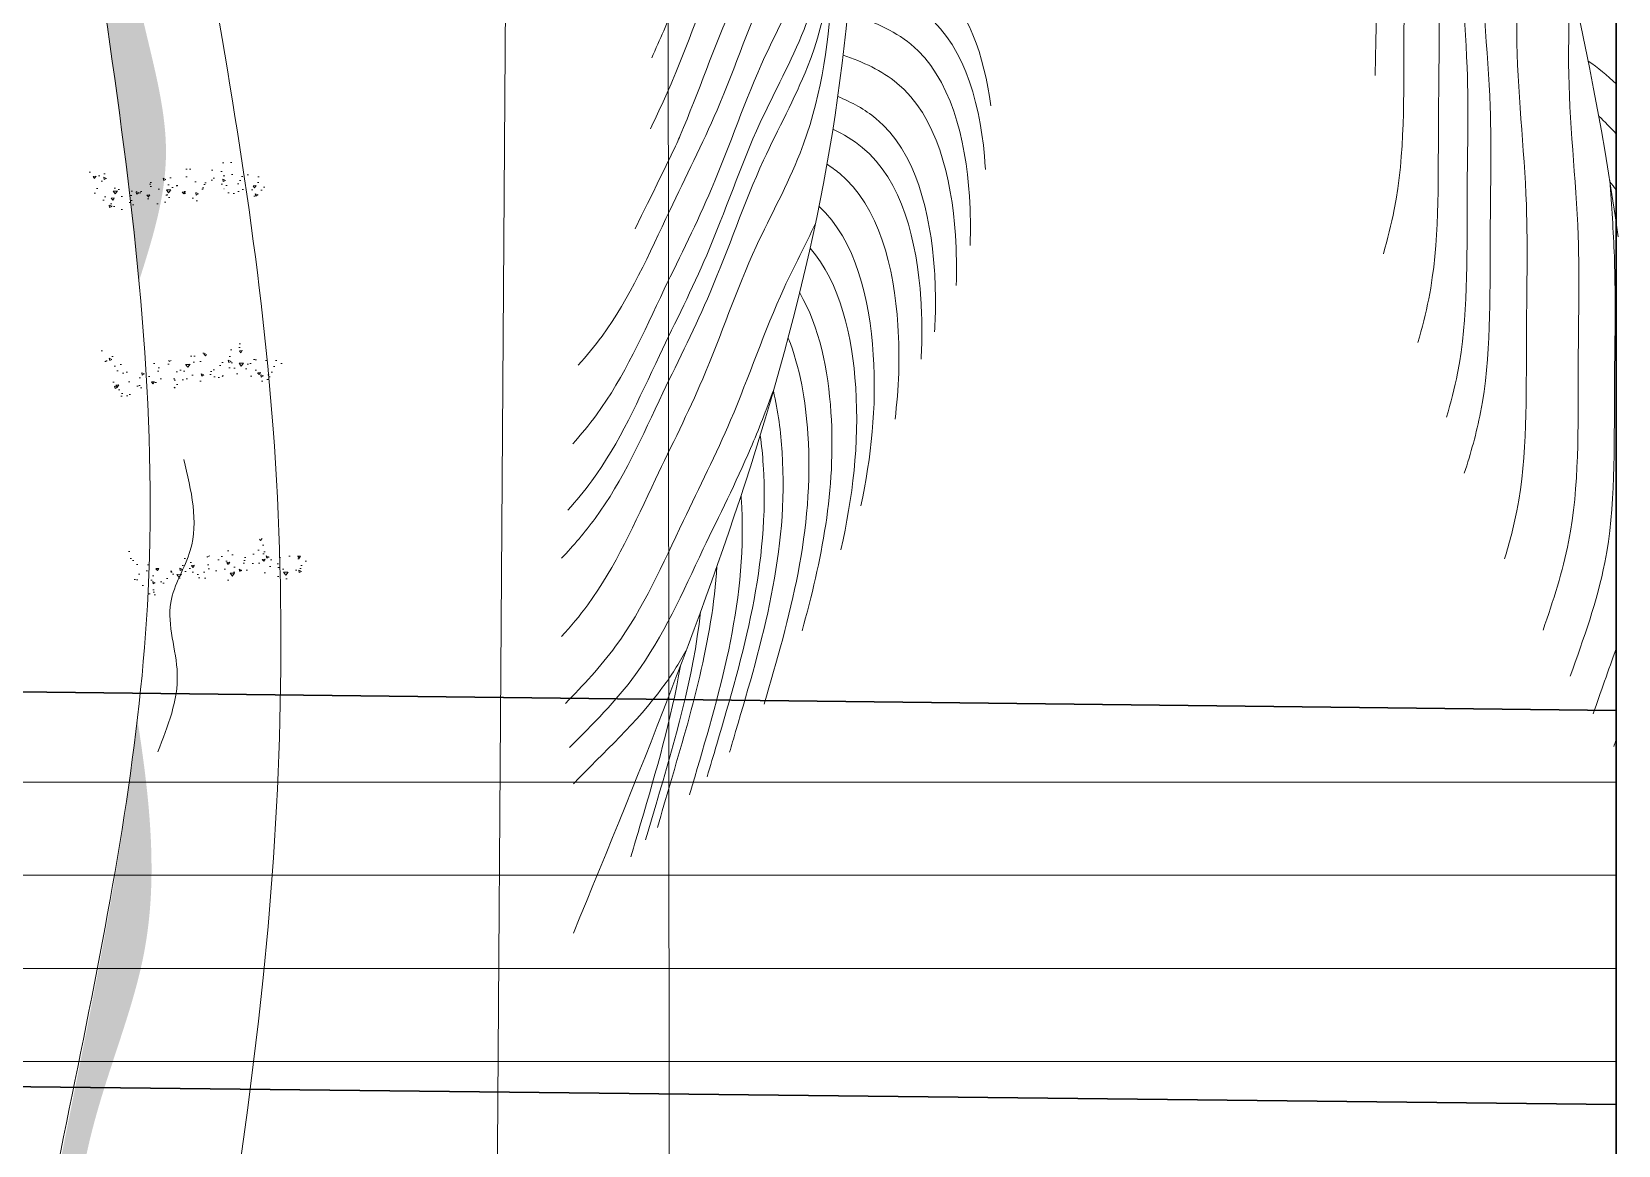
# Model space of a CAD drawing. Header units: inches. Extents: x 17.6 to 55, y 11.8 to 85.9.
# Drawn here: x 21.694 to 22.899, y 71.59 to 72.435 of the extents above; entities that cross this region are included whole.
import ezdxf

# ---------------------------------------------------------------- set-up
doc = ezdxf.new("R2010")
doc.units = ezdxf.units.IN
doc.header["$MEASUREMENT"] = 0
doc.layers.add('HATCH F 1 100', color=7, linetype='Continuous', lineweight=0, true_color=0xc9c9c9)
doc.layers.add('TREE G 1 100', color=7, linetype='Continuous', lineweight=9, true_color=0xbed3d5, transparency=0.6)
doc.layers.add('WALL 1 100', color=250, linetype='Continuous', lineweight=30)
pattern_1 = [(5, (0, 0), (0.0138842124, -0.01654656), [0.00225, -0.02475]), (310, (0, 0), (0.0130130445, 0.018899765), [0.0018, -0.0198]), (55.451444, (0.001157, -0.001379), (0.0268972566, 0.002353205), [0.001912206, -0.0210342634]), (1.1842, (0.004243, 0.004243), (0.019128413, -0.026150802), [0.003375, -0.037125]), (51.635635, (0.005837, 0.002063), (0.04049135, 0.000837002), [0.00286831, -0.031551413]), (306.184164, (0.004243, 0.004243), (0.04049135, 0.000837002), [0.0027, -0.0297]), (336, (0.005303, 0.00106), (0.0041214743, -0.021203147), [0.00225, -0.02475]), (281, (0.005303, 0.00106), (0.020544253, 0.010221258), [0.0018, -0.0198]), (26.451445, (0.005647, -0.000706), (0.024665727, -0.010981889), [0.001912206, -0.0210342634]), (352.5, (0, 0), (0.0073196945, 0.00680379556), [0, -0.01956, 0, -0.0201, 0, -0.019875]), (322.5, (0, 0), (0.0139472835, 0.0027861883), [0, -0.01146, 0, -0.01911, 0, -0.007575]), (282.5, (-0.0047305, 0.0047305), (0.01084562285, -0.011802545), [0, -0.0075, 0, -0.0234, 0, -0.03105]), (272.5, (-0.006852, 0.006852), (0.0144947942, -0.0102476995), [0, -0.00975, 0, -0.01554, 0, -0.02205])]

msp = doc.modelspace()

# ---------------------------------------------------------------- hatches: boundary and pattern name
at = {"layer": 'HATCH F 1 100'}
h = msp.add_hatch(dxfattribs=at)
h.set_pattern_fill('JIS_WOOD', color=256, scale=0.1, angle=135, style=0)
h.set_pattern_definition([(180, (-1420.72358, -753.398604), (-7e-18, -0.070710678), [])])
h.paths.add_polyline_path([(21.4888, 71.9366), (22.897, 71.92), (22.897, 71.621), (21.4888, 71.6366)])
at = {"layer": 'TREE G 1 100'}
h = msp.add_hatch(dxfattribs=at)
h.set_pattern_fill('AR-CONC', color=256, scale=0.003, angle=-45, style=0)
h.set_pattern_definition(pattern_1)
edge = h.paths.add_edge_path()
edge.add_spline(control_points=[(21.7753, 72.245), (21.7856, 72.2773), (21.8057, 72.341), (21.7775, 72.4432), (21.7551, 72.5638), (21.7324, 72.6947), (21.7389, 72.8354), (21.7123, 72.9164), (21.6968, 72.9576)], knot_values=[0.055378, 0.055378, 0.055378, 0.055378, 0.201829, 0.345375, 0.505821, 0.743896, 0.924987, 1.115999, 1.115999, 1.115999, 1.115999], degree=3, periodic=0)
edge.add_spline(control_points=[(21.6968, 72.9576), (21.6973, 72.9197), (21.7054, 72.6815), (21.7567, 72.4439), (21.7753, 72.245)], knot_values=[0.376387, 0.376387, 0.376387, 0.376387, 0.542805, 1.420897, 1.420897, 1.420897, 1.420897], degree=3, periodic=0)
h = msp.add_hatch(dxfattribs=at)
h.set_pattern_fill('AR-CONC', color=256, scale=0.003, angle=-45, style=0)
h.set_pattern_definition(pattern_1)
edge = h.paths.add_edge_path()
edge.add_spline(control_points=[(21.8752, 72.3128), (21.8749, 72.3194), (21.8745, 72.3259), (21.8742, 72.3324)], knot_values=[3.219772, 3.219772, 3.219772, 3.219772, 3.248424, 3.248424, 3.248424, 3.248424], degree=3, periodic=0)
edge.add_spline(control_points=[(21.8742, 72.3324), (21.8663, 72.33), (21.8535, 72.3246), (21.8403, 72.3453), (21.8329, 72.3297), (21.82, 72.3257), (21.81, 72.3384), (21.803, 72.3251), (21.7905, 72.3254), (21.7753, 72.3281), (21.7579, 72.3086), (21.7496, 72.3339), (21.7413, 72.3343), (21.7375, 72.3328)], knot_values=[0.030753, 0.030753, 0.030753, 0.030753, 0.064386, 0.084893, 0.102291, 0.119205, 0.137549, 0.149143, 0.170062, 0.186473, 0.217713, 0.243965, 0.262776, 0.262776, 0.262776, 0.262776], degree=3, periodic=0)
edge.add_spline(control_points=[(21.7375, 72.3328), (21.7379, 72.326), (21.7383, 72.3192), (21.7387, 72.3125)], knot_values=[3.344046, 3.344046, 3.344046, 3.344046, 3.374024, 3.374024, 3.374024, 3.374024], degree=3, periodic=0)
edge.add_spline(control_points=[(21.7387, 72.3125), (21.7401, 72.3122), (21.7459, 72.3093), (21.753, 72.2875), (21.7704, 72.307), (21.7856, 72.3043), (21.7981, 72.3039), (21.8051, 72.3173), (21.8152, 72.3046), (21.828, 72.3086), (21.8354, 72.3242), (21.8502, 72.301), (21.8655, 72.3111), (21.8752, 72.3128)], knot_values=[0.041345, 0.041345, 0.041345, 0.041345, 0.049564, 0.075816, 0.107056, 0.123467, 0.144385, 0.15598, 0.174324, 0.191238, 0.208636, 0.229143, 0.271189, 0.271189, 0.271189, 0.271189], degree=3, periodic=0)
h = msp.add_hatch(dxfattribs=at)
h.set_pattern_fill('AR-CONC', color=256, scale=0.003, angle=-45, style=0)
h.set_pattern_definition(pattern_1)
edge = h.paths.add_edge_path()
edge.add_spline(control_points=[(21.8846, 72.1729), (21.8842, 72.1795), (21.8839, 72.186), (21.8835, 72.1925)], knot_values=[3.219772, 3.219772, 3.219772, 3.219772, 3.248424, 3.248424, 3.248424, 3.248424], degree=3, periodic=0)
edge.add_spline(control_points=[(21.8835, 72.1925), (21.8756, 72.1901), (21.8629, 72.1847), (21.8496, 72.2054), (21.8422, 72.1898), (21.8294, 72.1858), (21.8193, 72.1985), (21.8123, 72.1852), (21.7998, 72.1855), (21.7847, 72.1882), (21.7672, 72.1687), (21.7589, 72.194), (21.7507, 72.1944), (21.7468, 72.1929)], knot_values=[0.030753, 0.030753, 0.030753, 0.030753, 0.064386, 0.084893, 0.102291, 0.119205, 0.137549, 0.149143, 0.170062, 0.186473, 0.217713, 0.243965, 0.262776, 0.262776, 0.262776, 0.262776], degree=3, periodic=0)
edge.add_spline(control_points=[(21.7468, 72.1929), (21.7472, 72.1861), (21.7476, 72.1794), (21.748, 72.1726)], knot_values=[3.344046, 3.344046, 3.344046, 3.344046, 3.374024, 3.374024, 3.374024, 3.374024], degree=3, periodic=0)
edge.add_spline(control_points=[(21.748, 72.1726), (21.7495, 72.1723), (21.7552, 72.1694), (21.7623, 72.1476), (21.7798, 72.1671), (21.795, 72.1644), (21.8075, 72.1641), (21.8144, 72.1774), (21.8245, 72.1647), (21.8373, 72.1687), (21.8448, 72.1843), (21.8596, 72.1612), (21.8748, 72.1712), (21.8846, 72.1729)], knot_values=[0.041345, 0.041345, 0.041345, 0.041345, 0.049564, 0.075816, 0.107056, 0.123467, 0.144385, 0.15598, 0.174324, 0.191238, 0.208636, 0.229143, 0.271189, 0.271189, 0.271189, 0.271189], degree=3, periodic=0)
h = msp.add_hatch(dxfattribs=at)
h.set_pattern_fill('AR-CONC', color=256, scale=0.003, angle=-45, style=0)
h.set_pattern_definition(pattern_1)
edge = h.paths.add_edge_path()
edge.add_spline(control_points=[(21.9032, 72.0237), (21.9029, 72.0302), (21.9025, 72.0368), (21.9022, 72.0433)], knot_values=[3.219772, 3.219772, 3.219772, 3.219772, 3.248424, 3.248424, 3.248424, 3.248424], degree=3, periodic=0)
edge.add_spline(control_points=[(21.9022, 72.0433), (21.8943, 72.0409), (21.8815, 72.0355), (21.8683, 72.0562), (21.8609, 72.0406), (21.848, 72.0366), (21.838, 72.0493), (21.831, 72.0359), (21.8185, 72.0363), (21.8033, 72.039), (21.7859, 72.0195), (21.7776, 72.0448), (21.7693, 72.0451), (21.7655, 72.0437)], knot_values=[0.030753, 0.030753, 0.030753, 0.030753, 0.064386, 0.084893, 0.102291, 0.119205, 0.137549, 0.149143, 0.170062, 0.186473, 0.217713, 0.243965, 0.262776, 0.262776, 0.262776, 0.262776], degree=3, periodic=0)
edge.add_spline(control_points=[(21.7655, 72.0437), (21.7659, 72.0369), (21.7663, 72.0301), (21.7667, 72.0233)], knot_values=[3.344046, 3.344046, 3.344046, 3.344046, 3.374024, 3.374024, 3.374024, 3.374024], degree=3, periodic=0)
edge.add_spline(control_points=[(21.7667, 72.0233), (21.7682, 72.0231), (21.7739, 72.0202), (21.781, 71.9984), (21.7984, 72.0179), (21.8136, 72.0152), (21.8261, 72.0148), (21.8331, 72.0282), (21.8432, 72.0155), (21.856, 72.0195), (21.8634, 72.0351), (21.8782, 72.0119), (21.8935, 72.022), (21.9032, 72.0237)], knot_values=[0.041345, 0.041345, 0.041345, 0.041345, 0.049564, 0.075816, 0.107056, 0.123467, 0.144385, 0.15598, 0.174324, 0.191238, 0.208636, 0.229143, 0.271189, 0.271189, 0.271189, 0.271189], degree=3, periodic=0)
h = msp.add_hatch(dxfattribs=at)
h.set_pattern_fill('AR-CONC', color=256, scale=0.003, angle=-45, style=0)
h.set_pattern_definition(pattern_1)
edge = h.paths.add_edge_path()
edge.add_spline(control_points=[(21.8211, 71.3723), (21.8126, 71.3777), (21.779, 71.399), (21.7209, 71.4446), (21.7272, 71.5956), (21.7956, 71.7421), (21.7839, 71.8526), (21.7746, 71.9123)], knot_values=[1.600263, 1.600263, 1.600263, 1.600263, 1.633505, 1.728269, 1.956931, 2.186009, 2.445196, 2.445196, 2.445196, 2.445196], degree=3, periodic=0)
edge.add_spline(control_points=[(21.7746, 71.9123), (21.7526, 71.7183), (21.6664, 71.417), (21.6575, 71.1139), (21.661, 71.005)], knot_values=[1.911554, 1.911554, 1.911554, 1.911554, 2.772216, 3.253201, 3.253201, 3.253201, 3.253201], degree=3, periodic=0)
edge.add_spline(control_points=[(21.661, 71.005), (21.6649, 71.0108), (21.6965, 71.0593), (21.7128, 71.1497), (21.6895, 71.2737), (21.7484, 71.3364), (21.8026, 71.3374), (21.8164, 71.3372)], knot_values=[2.609062, 2.609062, 2.609062, 2.609062, 2.636603, 2.838848, 3.019942, 3.142875, 3.190033, 3.190033, 3.190033, 3.190033], degree=3, periodic=0)
edge.add_spline(control_points=[(21.8164, 71.3372), (21.8179, 71.3489), (21.8195, 71.3606), (21.8211, 71.3723)], knot_values=[2.589728, 2.589728, 2.589728, 2.589728, 2.641536, 2.641536, 2.641536, 2.641536], degree=3, periodic=0)

# ---------------------------------------------------------------- linework, layer by layer
for points in [[(22.0153, 76.1585), (22.0618, 73.5809), (22.0432, 70.9355), (21.9741, 69.4524)], [(22.1148, 76.1649), (22.175, 75.2464), (22.18, 69.4526)]]:
    msp.add_lwpolyline(points, dxfattribs=at)
for points in [[(20.224, 72.1726), (20.4058, 73.1656), (20.9997, 73.7226), (21.5935, 73.5289), (21.7511, 73.1051), (21.7511, 73.0445)], [(21.701, 73.2152), (21.701, 72.8438), (21.7826, 72.0104), (21.6738, 71.331), (21.7951, 69.9959), (21.811, 69.4531)], [(21.7713, 73.1341), (21.7789, 72.8159), (21.8244, 72.5128), (21.8775, 72.1339), (21.8699, 71.7172), (21.8016, 71.1916), (21.7949, 70.9316), (21.8935, 70.28), (21.9618, 69.5601), (21.9618, 69.4086)], [(21.7899, 71.8888), (21.8047, 71.948), (21.7998, 72.0022), (21.8146, 72.0417), (21.8096, 72.1107)]]:
    msp.add_spline(points, degree=3, dxfattribs=at)
for points, knots in [([(20.5389, 71.7937), (20.5557, 72.1302), (20.586, 72.7382), (21.1466, 73.4141), (21.5966, 73.3471), (21.7239, 73.2858)], [0, 0, 0, 0, 1.475291, 2.665233, 3.253618, 3.253618, 3.253618, 3.253618]), ([(22.8986, 72.2797), (22.8741, 72.4516), (22.7678, 72.8863), (22.3301, 73.4141), (21.8801, 73.3471), (21.7529, 73.2858)], [0.712961, 0.712961, 0.712961, 0.712961, 1.475291, 2.665233, 3.253618, 3.253618, 3.253618, 3.253618]), ([(21.3713, 71.751), (21.2653, 72.0091), (21.0739, 72.4754), (21.2558, 73.1795), (21.6166, 73.2878), (21.7336, 73.2867)], [0, 0, 0, 0, 1.475291, 2.665233, 3.253618, 3.253618, 3.253618, 3.253618]), ([(22.1054, 71.751), (22.2114, 72.0091), (22.4029, 72.4754), (22.2209, 73.1795), (21.8601, 73.2878), (21.7431, 73.2867)], [0, 0, 0, 0, 1.475291, 2.665233, 3.253618, 3.253618, 3.253618, 3.253618]), ([(22.5526, 73.1028), (22.5705, 73.0743), (22.6213, 72.9842), (22.7008, 72.8428), (22.7869, 72.6862), (22.8273, 72.5479), (22.8181, 72.4225), (22.8314, 72.3138), (22.8277, 72.1931), (22.8303, 72.1013), (22.816, 72.0473), (22.8123, 72.0352)], [1.112895, 1.112895, 1.112895, 1.112895, 1.260161, 1.564222, 1.825234, 2.043969, 2.181895, 2.373165, 2.5217, 2.71297, 2.768536, 2.768536, 2.768536, 2.768536]), ([(22.5814, 73.0456), (22.5848, 73.0394), (22.6172, 72.9812), (22.6733, 72.8792), (22.7137, 72.7409), (22.7045, 72.6154), (22.7148, 72.5316), (22.7157, 72.4791), (22.7141, 72.4023)], [1.5331132, 1.5331132, 1.5331132, 1.5331132, 1.5642222, 1.8252336, 2.0439688, 2.1818949, 2.3731649, 2.4127051, 2.4127051, 2.4127051, 2.4127051]), ([(22.6043, 73.0401), (22.6289, 72.9963), (22.6825, 72.9007), (22.7594, 72.7608), (22.7998, 72.6225), (22.7906, 72.4971), (22.8039, 72.3884), (22.8002, 72.2677), (22.8028, 72.1725), (22.7867, 72.1155), (22.7817, 72.1002)], [1.343994, 1.343994, 1.343994, 1.343994, 1.564222, 1.825234, 2.043969, 2.181895, 2.373165, 2.5217, 2.71297, 2.783294, 2.783294, 2.783294, 2.783294]), ([(22.6443, 72.9847), (22.6712, 72.9362), (22.7212, 72.8433), (22.7605, 72.7089), (22.7513, 72.5835), (22.7646, 72.4748), (22.7609, 72.354), (22.7634, 72.2634), (22.7497, 72.2104), (22.7464, 72.1994)], [1.58147, 1.58147, 1.58147, 1.58147, 1.825234, 2.043969, 2.181895, 2.373165, 2.5217, 2.71297, 2.763685, 2.763685, 2.763685, 2.763685]), ([(22.6661, 72.9281), (22.693, 72.8795), (22.7431, 72.7867), (22.7823, 72.6523), (22.7731, 72.5268), (22.7864, 72.4181), (22.7827, 72.2974), (22.7852, 72.2068), (22.7715, 72.1538), (22.7682, 72.1427)], [1.58147, 1.58147, 1.58147, 1.58147, 1.825234, 2.043969, 2.181895, 2.373165, 2.5217, 2.71297, 2.763685, 2.763685, 2.763685, 2.763685]), ([(22.6841, 72.9225), (22.6869, 72.916), (22.709, 72.8632), (22.7344, 72.7765), (22.7251, 72.651), (22.7385, 72.5424), (22.7347, 72.4216), (22.7372, 72.331), (22.7235, 72.278), (22.7203, 72.2669)], [1.7943478, 1.7943478, 1.7943478, 1.7943478, 1.8252336, 2.0439688, 2.1818949, 2.3731649, 2.5217002, 2.7129703, 2.7636851, 2.7636851, 2.7636851, 2.7636851]), ([(22.267, 72.8944), (22.2674, 72.8886), (22.2711, 72.8336), (22.2772, 72.7373), (22.2588, 72.6194), (22.2076, 72.5287), (22.1858, 72.4622), (22.168, 72.4225), (22.1649, 72.4157)], [1.5331132, 1.5331132, 1.5331132, 1.5331132, 1.5642222, 1.8252336, 2.0439688, 2.1818949, 2.3731649, 2.4127051, 2.4127051, 2.4127051, 2.4127051]), ([(22.2713, 72.8893), (22.2725, 72.8725), (22.277, 72.8066), (22.2838, 72.6994), (22.2654, 72.5816), (22.2142, 72.4908), (22.1905, 72.4186), (22.1697, 72.3738), (22.1639, 72.3617)], [1.475147, 1.475147, 1.475147, 1.475147, 1.5642222, 1.8252336, 2.0439688, 2.1818949, 2.3731649, 2.4443488, 2.4443488, 2.4443488, 2.4443488]), ([(22.278, 72.8678), (22.2814, 72.8401), (22.2877, 72.7547), (22.2975, 72.6208), (22.3068, 72.473), (22.2884, 72.3552), (22.2373, 72.2644), (22.2089, 72.1783), (22.1636, 72.0891), (22.1332, 72.0194), (22.1035, 71.984), (22.0964, 71.9763)], [1.112895, 1.112895, 1.112895, 1.112895, 1.260161, 1.564222, 1.825234, 2.043969, 2.181895, 2.373165, 2.5217, 2.71297, 2.768536, 2.768536, 2.768536, 2.768536]), ([(22.2794, 72.8148), (22.2798, 72.8089), (22.2836, 72.7539), (22.2897, 72.6577), (22.2712, 72.5398), (22.2201, 72.449), (22.1983, 72.3825), (22.1805, 72.3429), (22.1522, 72.2859)], [1.5331132, 1.5331132, 1.5331132, 1.5331132, 1.5642222, 1.8252336, 2.0439688, 2.1818949, 2.3731649, 2.4127051, 2.4127051, 2.4127051, 2.4127051]), ([(22.2946, 72.8026), (22.2977, 72.7611), (22.3041, 72.6706), (22.3125, 72.5386), (22.294, 72.4208), (22.2429, 72.33), (22.2146, 72.2439), (22.1692, 72.1547), (22.1377, 72.0824), (22.1055, 72.0454), (22.0965, 72.0357)], [1.343994, 1.343994, 1.343994, 1.343994, 1.564222, 1.825234, 2.043969, 2.181895, 2.373165, 2.5217, 2.71297, 2.783294, 2.783294, 2.783294, 2.783294]), ([(22.3051, 72.747), (22.3081, 72.7011), (22.313, 72.6139), (22.295, 72.4993), (22.2439, 72.4086), (22.2156, 72.3225), (22.1702, 72.2333), (22.1402, 72.1645), (22.1113, 72.1296), (22.1049, 72.1225)], [1.58147, 1.58147, 1.58147, 1.58147, 1.825234, 2.043969, 2.181895, 2.373165, 2.5217, 2.71297, 2.763685, 2.763685, 2.763685, 2.763685]), ([(22.3015, 72.6969), (22.3045, 72.651), (22.3093, 72.5638), (22.2914, 72.4492), (22.2403, 72.3584), (22.212, 72.2723), (22.1666, 72.1831), (22.1366, 72.1143), (22.1077, 72.0794), (22.1013, 72.0723)], [1.58147, 1.58147, 1.58147, 1.58147, 1.825234, 2.043969, 2.181895, 2.373165, 2.5217, 2.71297, 2.763685, 2.763685, 2.763685, 2.763685]), ([(22.313, 72.6863), (22.3128, 72.6805), (22.3108, 72.6332), (22.2992, 72.5592), (22.2481, 72.4684), (22.2198, 72.3823), (22.1744, 72.2931), (22.1444, 72.2243), (22.1155, 72.1894), (22.1091, 72.1823)], [1.7943478, 1.7943478, 1.7943478, 1.7943478, 1.8252336, 2.0439688, 2.1818949, 2.3731649, 2.5217002, 2.7129703, 2.7636851, 2.7636851, 2.7636851, 2.7636851]), ([(22.4222, 72.3793), (22.4173, 72.4167), (22.3973, 72.4783), (22.3387, 72.4964), (22.3151, 72.5037)], [0.5121811, 0.5121811, 0.5121811, 0.5121811, 0.6974127, 0.822224, 0.822224, 0.822224, 0.822224]), ([(22.4182, 72.3309), (22.4182, 72.3315), (22.4154, 72.3758), (22.3981, 72.4472), (22.337, 72.4683), (22.3157, 72.475)], [0.4761497, 0.4761497, 0.4761497, 0.4761497, 0.4791617, 0.6974127, 0.8106512, 0.8106512, 0.8106512, 0.8106512]), ([(22.8617, 72.477), (22.8618, 72.4551), (22.8586, 72.3894), (22.8707, 72.2903), (22.867, 72.1695), (22.8699, 72.0669), (22.8493, 72.0034), (22.8415, 71.9812)], [2.0859384, 2.0859384, 2.0859384, 2.0859384, 2.1818949, 2.3731649, 2.5217002, 2.7129703, 2.8154369, 2.8154369, 2.8154369, 2.8154369]), ([(22.4066, 72.2732), (22.407, 72.2855), (22.4064, 72.3408), (22.387, 72.4212), (22.3314, 72.4438), (22.3136, 72.4496)], [0.4160856, 0.4160856, 0.4160856, 0.4160856, 0.4791617, 0.6974127, 0.7929618, 0.7929618, 0.7929618, 0.7929618]), ([(22.396, 72.2427), (22.3964, 72.2553), (22.3959, 72.3109), (22.3771, 72.389), (22.3253, 72.4124), (22.3102, 72.4177)], [0.4142038, 0.4142038, 0.4142038, 0.4142038, 0.4791617, 0.6974127, 0.7799823, 0.7799823, 0.7799823, 0.7799823]), ([(22.3796, 72.2075), (22.3805, 72.2227), (22.3807, 72.281), (22.3623, 72.3574), (22.3168, 72.3818), (22.3061, 72.3863)], [0.3997982, 0.3997982, 0.3997982, 0.3997982, 0.4791617, 0.6974127, 0.7579925, 0.7579925, 0.7579925, 0.7579925]), ([(22.3694, 72.1868), (22.3702, 72.2016), (22.3703, 72.2595), (22.3526, 72.3328), (22.3105, 72.3576), (22.3024, 72.3614)], [0.4019328, 0.4019328, 0.4019328, 0.4019328, 0.4791617, 0.6974127, 0.7453388, 0.7453388, 0.7453388, 0.7453388]), ([(22.3496, 72.1412), (22.3524, 72.1643), (22.3552, 72.2301), (22.3366, 72.3075), (22.3012, 72.3327), (22.2979, 72.3348)], [0.3565673, 0.3565673, 0.3565673, 0.3565673, 0.4791617, 0.6974127, 0.7188521, 0.7188521, 0.7188521, 0.7188521]), ([(22.8921, 72.3227), (22.8935, 72.3034), (22.8975, 72.2503), (22.8945, 72.1538), (22.8976, 72.0442), (22.8723, 71.9747), (22.8621, 71.9461)], [2.288457, 2.288457, 2.288457, 2.288457, 2.3731649, 2.5217002, 2.7129703, 2.8454142, 2.8454142, 2.8454142, 2.8454142]), ([(22.3237, 72.0754), (22.3314, 72.1123), (22.3403, 72.1897), (22.3198, 72.2772), (22.2918, 72.3029)], [0.2786719, 0.2786719, 0.2786719, 0.2786719, 0.4791617, 0.6896044, 0.6896044, 0.6896044, 0.6896044]), ([(22.2892, 72.2899), (22.2815, 72.2735), (22.2559, 72.2253), (22.2301, 72.1468), (22.1847, 72.0576), (22.1507, 71.9797), (22.1129, 71.9393), (22.0993, 71.9255)], [2.0859384, 2.0859384, 2.0859384, 2.0859384, 2.1818949, 2.3731649, 2.5217002, 2.7129703, 2.8154369, 2.8154369, 2.8154369, 2.8154369]), ([(22.3085, 72.0422), (22.3173, 72.0816), (22.3273, 72.1583), (22.3081, 72.2449), (22.2851, 72.2712)], [0.2633948, 0.2633948, 0.2633948, 0.2633948, 0.4791617, 0.6720635, 0.6720635, 0.6720635, 0.6720635]), ([(22.279, 71.9806), (22.2937, 72.0337), (22.3109, 72.1166), (22.2923, 72.2117), (22.2772, 72.2371)], [0.1853425, 0.1853425, 0.1853425, 0.1853425, 0.4791617, 0.6383319, 0.6383319, 0.6383319, 0.6383319]), ([(22.2502, 71.9249), (22.2697, 71.9911), (22.2946, 72.0787), (22.2775, 72.1807), (22.2685, 72.2029)], [0.112686, 0.112686, 0.112686, 0.112686, 0.4791617, 0.6032975, 0.6032975, 0.6032975, 0.6032975]), ([(22.2575, 72.1635), (22.2518, 72.1486), (22.2361, 72.1074), (22.1998, 72.0361), (22.1635, 71.9529), (22.1201, 71.9097), (22.1024, 71.8919)], [2.288457, 2.288457, 2.288457, 2.288457, 2.3731649, 2.5217002, 2.7129703, 2.8454142, 2.8454142, 2.8454142, 2.8454142]), ([(22.224, 71.8885), (22.2255, 71.8937), (22.2472, 71.9676), (22.273, 72.0539), (22.2608, 72.1474), (22.2572, 72.1625)], [0.0708052, 0.0708052, 0.0708052, 0.0708052, 0.0996259, 0.4791617, 0.5560638, 0.5560638, 0.5560638, 0.5560638]), ([(22.2069, 71.8697), (22.2094, 71.878), (22.2319, 71.955), (22.2565, 72.0372), (22.2483, 72.1216), (22.2473, 72.129)], [0.0540194, 0.0540194, 0.0540194, 0.0540194, 0.0996259, 0.4791617, 0.5161661, 0.5161661, 0.5161661, 0.5161661]), ([(22.1936, 71.8561), (22.1949, 71.8606), (22.2164, 71.9337), (22.238, 72.0061), (22.2328, 72.0828), (22.2328, 72.0834)], [0.0748187, 0.0748187, 0.0748187, 0.0748187, 0.0996259, 0.4791617, 0.4819867, 0.4819867, 0.4819867, 0.4819867]), ([(22.1692, 71.8313), (22.1725, 71.8426), (22.1916, 71.908), (22.2108, 71.9724), (22.2144, 72.0297)], [0.0374314, 0.0374314, 0.0374314, 0.0374314, 0.0996259, 0.3982648, 0.3982648, 0.3982648, 0.3982648]), ([(22.1602, 71.8218), (22.1629, 71.8309), (22.1797, 71.8882), (22.1965, 71.9447), (22.2019, 71.995)], [0.0496618, 0.0496618, 0.0496618, 0.0496618, 0.0996259, 0.3658869, 0.3658869, 0.3658869, 0.3658869]), ([(22.1909, 71.9653), (22.1855, 71.9558), (22.1619, 71.9185), (22.1286, 71.8886), (22.1054, 71.8644)], [2.6546206, 2.6546206, 2.6546206, 2.6546206, 2.7129703, 2.8893044, 2.8893044, 2.8893044, 2.8893044]), ([(22.1491, 71.8091), (22.1516, 71.8177), (22.1657, 71.8658), (22.1798, 71.9134), (22.1866, 71.954)], [0.0524651, 0.0524651, 0.0524651, 0.0524651, 0.0996259, 0.3181, 0.3181, 0.3181, 0.3181]), ([(22.897, 71.8985), (22.8967, 71.8972), (22.8961, 71.8953), (22.8955, 71.8934), (22.8953, 71.8928)], [2.918430647, 2.918430647, 2.918430647, 2.918430647, 2.92438454, 2.92719081, 2.92719081, 2.92719081, 2.92719081])]:
    msp.add_open_spline(points, degree=3, knots=knots, dxfattribs=at)
for points in [[(22.897, 72.3958), (22.8903, 72.4023), (22.8832, 72.4082), (22.8757, 72.4132)], [(22.897, 72.3578), (22.8928, 72.3626), (22.8884, 72.3671), (22.8838, 72.3713)], [(22.897, 72.3153), (22.8955, 72.3173), (22.8939, 72.3194), (22.8923, 72.3214)], [(22.897, 71.9671), (22.8913, 71.9507), (22.8852, 71.9342), (22.8796, 71.9176)]]:
    msp.add_open_spline(points, degree=3, dxfattribs=at)
at = {"layer": 'WALL 1 100'}
msp.add_line((22.897, 72.921), (22.897, 69.421), dxfattribs=at)
msp.add_lwpolyline([(21.4888, 71.9366), (22.897, 71.92), (22.897, 71.621), (21.4888, 71.6366), (21.4888, 71.9366)], dxfattribs=at)

doc.saveas('drawing.dxf')
